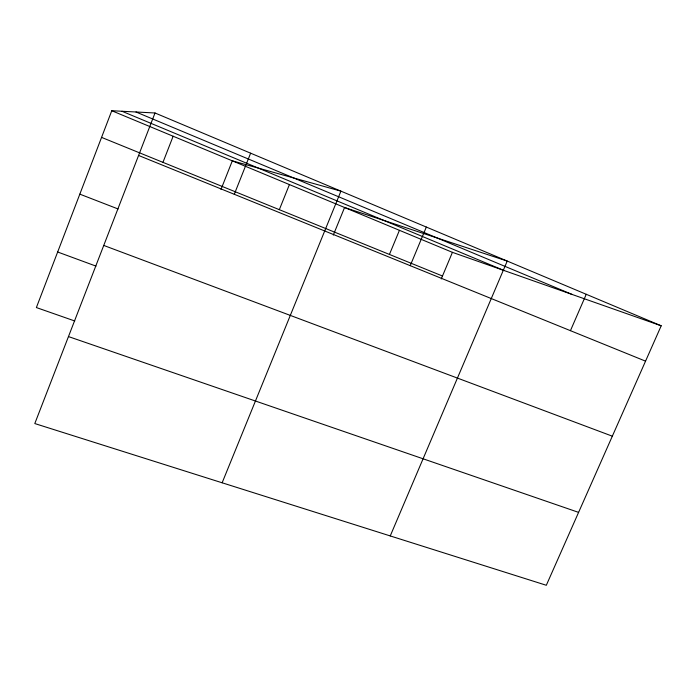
<?xml version="1.0" encoding="UTF-8"?>
<svg xmlns="http://www.w3.org/2000/svg" width="696" height="696" viewBox="0 0 696 696"><rect width="100%" height="100%" fill="white"/><g stroke="black" fill="none" stroke-linecap="round" stroke-linejoin="round"><path stroke-width="1.04" d="M155.017 112.987L34.8 423.56L546.317 585.275L661.2 325.798L155.017 112.987L111.778 110.725L36.383 307.562L74.759 320.986M162.96 162.351L173.139 136.233M220.98 189.46L232.316 160.837L340.918 191.148L222.137 482.789M234.291 194.288L250.63 153.19M279.331 209.67L289.423 184.571M333.306 235.083L344.572 207.495L507.227 261.07L390.247 535.937M389.438 254.44L399.434 230.306M410.231 265.672L426.326 227.053M441.238 278.983L452.426 252.344L661.2 325.798M570.442 330.67L586.25 294.286M68.469 336.577L578.593 512.378M57.664 252.004L96.004 266.116M103.748 245.436L612.332 436.183M79.823 194.149L118.12 208.983M138.582 155.46L645.549 361.146M101.564 137.39L442.482 276.016M121.974 111.256L503.904 270.448M111.778 110.725L452.426 252.344M135.99 111.995L572.321 294.53"/></g></svg>
